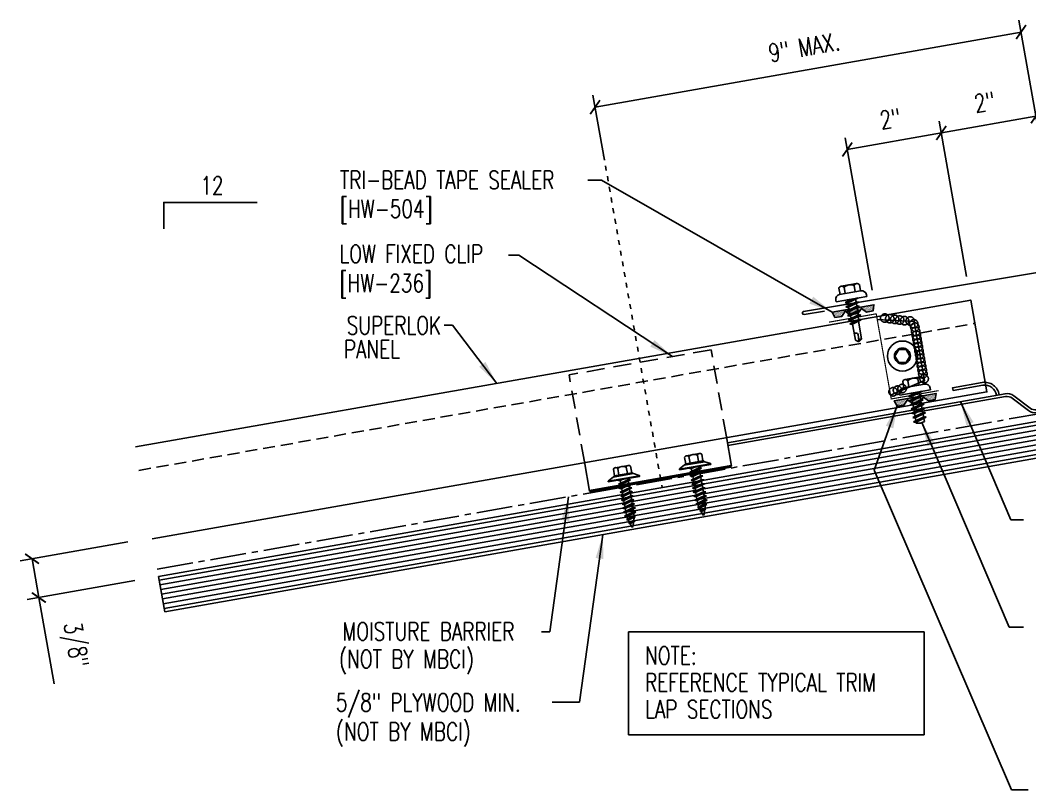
# Model space of a CAD drawing. Header units: inches. Extents: x -2 to 189, y 14 to 99.
# Drawn here: x -1.96 to 19.05, y 15.53 to 31.54 of the extents above; entities that cross this region are included whole.
import ezdxf
from ezdxf.enums import TextEntityAlignment as Align

# ---------------------------------------------------------------- set-up
doc = ezdxf.new("R2010")
doc.units = ezdxf.units.IN
doc.header["$MEASUREMENT"] = 0
for name, pattern in [('CENTER2', [1.125, 0.75, -0.125, 0.125, -0.125]), ('DASH2', [0.1875, 0.125, -0.0625]), ('DOT2', [0.125, 0, -0.125]), ('HIDDEN2', [0.1875, 0.125, -0.0625])]:
    doc.linetypes.add(name, pattern=pattern)
for name, color, linetype in [('BARRIER', 253, 'CENTER2'), ('clip', 5, 'Continuous'), ('CLO', 3, 'Continuous'), ('DIM', 2, 'Continuous'), ('FASTENER', 9, 'Continuous'), ('MARK', 1, 'Continuous'), ('PANEL', 11, 'Continuous'), ('SEALANT', 253, 'CENTER2'), ('STLA', 12, 'Continuous'), ('TAPE', 8, 'Continuous'), ('TEXT', 2, 'Continuous'), ('TRIM', 6, 'Continuous'), ('wood', 3, 'Continuous')]:
    doc.layers.add(name, color=color, linetype=linetype)
doc.styles.add('TEXT', font='SIMPLEX', dxfattribs={"width": 0.75, "height": 6})
doc.styles.add('TEXT1', font='ROMANS.shx', dxfattribs={"width": 0.75, "height": 0.375})
doc.dimstyles.new('DETAIL', dxfattribs={"dimscale": 4, "dimtxt": 0.375, "dimasz": 0.0625, "dimexe": 0.0625, "dimexo": 0.125, "dimgap": 0.0625, "dimtad": 1, "dimdec": 4, "dimzin": 3, "dimdsep": 46, "dimlunit": 4, "dimtxsty": 'TEXT1', "dimblk": 'ARCHTICK', "dimcen": 0.0625, "dimclrd": 7, "dimclre": 7, "dimclrt": 2, "dimadec": 0, "dimazin": 0, "dimtfac": 0.59375, "dimtdec": 4, "dimtmove": 0, "dimatfit": 3, "dimfxl": 0, "dimfrac": 2, "dimtolj": 1, "dimtzin": 3, "dimarcsym": 0})
doc.dimstyles.new('DETAIL$7', dxfattribs={"dimscale": 4, "dimtxt": 6, "dimasz": 0.125, "dimexe": 0.0625, "dimexo": 0.125, "dimgap": 0.0625, "dimtad": 1, "dimdec": 5, "dimzin": 3, "dimdsep": 46, "dimlunit": 4, "dimtxsty": 'TEXT', "dimblk": 'ARCHTICK', "dimcen": 0.0625, "dimclrd": 7, "dimclre": 7, "dimclrt": 2, "dimadec": 0, "dimazin": 0, "dimtfac": 0.666667, "dimtdec": 5, "dimtmove": 0, "dimatfit": 3, "dimfxl": 0, "dimfrac": 2, "dimtolj": 1, "dimtzin": 3, "dimarcsym": 0})

# ---------------------------------------------------------------- blocks, each defined once
blk = doc.blocks.new('_ArchTick')
at = {"color": 0, "linetype": 'ByBlock', "const_width": 0.15}
blk.add_lwpolyline([(-0.5, -0.5), (0.5, 0.5)], dxfattribs=at)
blk = doc.blocks.new('*D18')
at = {"layer": 'DEFPOINTS', "color": 0}
for p in [(0.776, 20.776), (0.919, 19.968), (-1.569, 19.53)]:
    blk.add_point(p, dxfattribs=at)
at = {"layer": 'DIM', "color": 7, "lineweight": -2}
for p, q in [((0.284, 20.689), (-1.957, 20.294)), ((-1.711, 20.337), (-1.569, 19.53)), ((0.426, 19.882), (-1.815, 19.486)), ((-1.569, 19.53), (-1.251, 17.732))]:
    blk.add_line(p, q, dxfattribs=at)
at = {"layer": 'DIM', "color": 7, "lineweight": -2, "xscale": 0.25, "yscale": 0.25, "zscale": 0.25}
for p, rotation in [((-1.711, 20.337), 99.99999999999906), ((-1.569, 19.53), 279.9999999999991)]:
    blk.add_blockref('_ArchTick', p, dxfattribs=dict(at, rotation=rotation))
at = {"layer": 'DIM', "color": 2, "insert": (-0.85, 18.539), "char_height": 0.375, "attachment_point": 5, "rotation": 280, "style": 'TEXT1'}
blk.add_mtext('\\A1;3/8"', dxfattribs=at)
blk = doc.blocks.new('*X9')
at = {"color": 0}
for p, q in [((-0.434, 0.135), (-0.434, 0.135)), ((-0.434, 0.123), (-0.434, 0.123)), ((-0.422, 0.141), (-0.422, 0.141)), ((-0.422, 0.129), (-0.422, 0.129)), ((-0.422, 0.117), (-0.422, 0.117)), ((-0.422, 0.105), (-0.422, 0.105)), ((-0.422, 0.094), (-0.422, 0.094)), ((-0.422, 0.082), (-0.422, 0.082)), ((-0.41, 0.135), (-0.41, 0.135)), ((-0.41, 0.123), (-0.41, 0.123)), ((-0.41, 0.111), (-0.41, 0.111)), ((-0.41, 0.1), (-0.41, 0.1)), ((-0.41, 0.088), (-0.41, 0.088)), ((-0.41, 0.076), (-0.41, 0.076)), ((-0.41, 0.064), (-0.41, 0.064)), ((-0.41, 0.053), (-0.41, 0.053)), ((-0.41, 0.041), (-0.41, 0.041)), ((-0.398, 0.141), (-0.398, 0.141)), ((-0.398, 0.129), (-0.398, 0.129)), ((-0.398, 0.117), (-0.398, 0.117)), ((-0.398, 0.105), (-0.398, 0.105)), ((-0.398, 0.094), (-0.398, 0.094)), ((-0.398, 0.082), (-0.398, 0.082)), ((-0.398, 0.07), (-0.398, 0.07)), ((-0.398, 0.059), (-0.398, 0.059)), ((-0.398, 0.047), (-0.398, 0.047)), ((-0.398, 0.035), (-0.398, 0.035)), ((-0.398, 0.023), (-0.398, 0.023)), ((-0.387, 0.135), (-0.387, 0.135)), ((-0.387, 0.123), (-0.387, 0.123)), ((-0.387, 0.111), (-0.387, 0.111)), ((-0.387, 0.1), (-0.387, 0.1)), ((-0.387, 0.088), (-0.387, 0.088)), ((-0.387, 0.076), (-0.387, 0.076)), ((-0.387, 0.064), (-0.387, 0.064)), ((-0.387, 0.053), (-0.387, 0.053)), ((-0.387, 0.041), (-0.387, 0.041)), ((-0.387, 0.029), (-0.387, 0.029)), ((-0.375, 0.141), (-0.375, 0.141)), ((-0.375, 0.129), (-0.375, 0.129)), ((-0.375, 0.117), (-0.375, 0.117)), ((-0.375, 0.105), (-0.375, 0.105)), ((-0.375, 0.094), (-0.375, 0.094)), ((-0.375, 0.082), (-0.375, 0.082)), ((-0.375, 0.07), (-0.375, 0.07)), ((-0.375, 0.059), (-0.375, 0.059)), ((-0.375, 0.047), (-0.375, 0.047)), ((-0.375, 0.035), (-0.375, 0.035)), ((-0.375, 0.023), (-0.375, 0.023)), ((-0.363, 0.135), (-0.363, 0.135)), ((-0.363, 0.123), (-0.363, 0.123)), ((-0.363, 0.111), (-0.363, 0.111)), ((-0.363, 0.1), (-0.363, 0.1)), ((-0.363, 0.088), (-0.363, 0.088)), ((-0.363, 0.076), (-0.363, 0.076)), ((-0.363, 0.064), (-0.363, 0.064)), ((-0.363, 0.053), (-0.363, 0.053)), ((-0.363, 0.041), (-0.363, 0.041)), ((-0.363, 0.029), (-0.363, 0.029)), ((-0.352, 0.141), (-0.352, 0.141)), ((-0.352, 0.129), (-0.352, 0.129)), ((-0.352, 0.117), (-0.352, 0.117)), ((-0.352, 0.105), (-0.352, 0.105)), ((-0.352, 0.094), (-0.352, 0.094)), ((-0.352, 0.082), (-0.352, 0.082)), ((-0.352, 0.07), (-0.352, 0.07)), ((-0.352, 0.059), (-0.352, 0.059)), ((-0.352, 0.047), (-0.352, 0.047)), ((-0.352, 0.035), (-0.352, 0.035)), ((-0.352, 0.023), (-0.352, 0.023)), ((-0.34, 0.135), (-0.34, 0.135)), ((-0.34, 0.123), (-0.34, 0.123)), ((-0.34, 0.111), (-0.34, 0.111)), ((-0.34, 0.1), (-0.34, 0.1)), ((-0.34, 0.088), (-0.34, 0.088)), ((-0.34, 0.076), (-0.34, 0.076)), ((-0.34, 0.064), (-0.34, 0.064)), ((-0.34, 0.053), (-0.34, 0.053)), ((-0.34, 0.041), (-0.34, 0.041)), ((-0.34, 0.029), (-0.34, 0.029)), ((-0.328, 0.141), (-0.328, 0.141)), ((-0.328, 0.129), (-0.328, 0.129)), ((-0.328, 0.117), (-0.328, 0.117)), ((-0.328, 0.105), (-0.328, 0.105)), ((-0.328, 0.094), (-0.328, 0.094)), ((-0.328, 0.082), (-0.328, 0.082)), ((-0.328, 0.07), (-0.328, 0.07)), ((-0.328, 0.059), (-0.328, 0.059)), ((-0.328, 0.047), (-0.328, 0.047)), ((-0.328, 0.035), (-0.328, 0.035)), ((-0.328, 0.023), (-0.328, 0.023)), ((-0.316, 0.135), (-0.316, 0.135)), ((-0.316, 0.123), (-0.316, 0.123)), ((-0.316, 0.111), (-0.316, 0.111)), ((-0.316, 0.1), (-0.316, 0.1)), ((-0.316, 0.088), (-0.316, 0.088)), ((-0.316, 0.076), (-0.316, 0.076)), ((-0.316, 0.064), (-0.316, 0.064)), ((-0.316, 0.053), (-0.316, 0.053)), ((-0.316, 0.041), (-0.316, 0.041)), ((-0.316, 0.029), (-0.316, 0.029)), ((-0.305, 0.141), (-0.305, 0.141)), ((-0.305, 0.129), (-0.305, 0.129)), ((-0.305, 0.117), (-0.305, 0.117)), ((-0.305, 0.105), (-0.305, 0.105)), ((-0.305, 0.094), (-0.305, 0.094)), ((-0.305, 0.082), (-0.305, 0.082)), ((-0.305, 0.07), (-0.305, 0.07)), ((-0.305, 0.059), (-0.305, 0.059)), ((-0.305, 0.047), (-0.305, 0.047)), ((-0.305, 0.035), (-0.305, 0.035)), ((-0.305, 0.023), (-0.305, 0.023)), ((-0.293, 0.135), (-0.293, 0.135)), ((-0.293, 0.123), (-0.293, 0.123)), ((-0.293, 0.111), (-0.293, 0.111)), ((-0.293, 0.1), (-0.293, 0.1)), ((-0.293, 0.088), (-0.293, 0.088)), ((-0.293, 0.076), (-0.293, 0.076)), ((-0.293, 0.064), (-0.293, 0.064)), ((-0.293, 0.053), (-0.293, 0.053)), ((-0.293, 0.041), (-0.293, 0.041)), ((-0.293, 0.029), (-0.293, 0.029)), ((-0.281, 0.141), (-0.281, 0.141)), ((-0.281, 0.129), (-0.281, 0.129)), ((-0.281, 0.117), (-0.281, 0.117)), ((-0.281, 0.105), (-0.281, 0.105)), ((-0.281, 0.094), (-0.281, 0.094)), ((-0.281, 0.082), (-0.281, 0.082)), ((-0.281, 0.07), (-0.281, 0.07)), ((-0.281, 0.059), (-0.281, 0.059)), ((-0.281, 0.047), (-0.281, 0.047)), ((-0.281, 0.035), (-0.281, 0.035)), ((-0.281, 0.023), (-0.281, 0.023)), ((-0.27, 0.135), (-0.27, 0.135)), ((-0.27, 0.123), (-0.27, 0.123)), ((-0.27, 0.111), (-0.27, 0.111)), ((-0.27, 0.1), (-0.27, 0.1)), ((-0.27, 0.088), (-0.27, 0.088)), ((-0.27, 0.076), (-0.27, 0.076)), ((-0.27, 0.064), (-0.27, 0.064)), ((-0.27, 0.053), (-0.27, 0.053)), ((-0.27, 0.041), (-0.27, 0.041)), ((-0.27, 0.029), (-0.27, 0.029)), ((-0.258, 0.141), (-0.258, 0.141)), ((-0.258, 0.129), (-0.258, 0.129)), ((-0.258, 0.117), (-0.258, 0.117)), ((-0.258, 0.105), (-0.258, 0.105)), ((-0.258, 0.094), (-0.258, 0.094)), ((-0.258, 0.082), (-0.258, 0.082)), ((-0.258, 0.07), (-0.258, 0.07)), ((-0.258, 0.059), (-0.258, 0.059)), ((-0.258, 0.047), (-0.258, 0.047)), ((-0.258, 0.035), (-0.258, 0.035)), ((-0.258, 0.023), (-0.258, 0.023)), ((-0.246, 0.135), (-0.246, 0.135)), ((-0.246, 0.123), (-0.246, 0.123)), ((-0.246, 0.111), (-0.246, 0.111)), ((-0.246, 0.1), (-0.246, 0.1)), ((-0.246, 0.088), (-0.246, 0.088)), ((-0.246, 0.076), (-0.246, 0.076)), ((-0.246, 0.064), (-0.246, 0.064)), ((-0.246, 0.053), (-0.246, 0.053)), ((-0.246, 0.041), (-0.246, 0.041)), ((-0.234, 0.141), (-0.234, 0.141)), ((-0.234, 0.129), (-0.234, 0.129)), ((-0.234, 0.117), (-0.234, 0.117)), ((-0.234, 0.105), (-0.234, 0.105)), ((-0.234, 0.094), (-0.234, 0.094)), ((-0.234, 0.082), (-0.234, 0.082)), ((-0.234, 0.07), (-0.234, 0.07)), ((-0.234, 0.059), (-0.234, 0.059)), ((-0.234, 0.047), (-0.234, 0.047)), ((-0.223, 0.135), (-0.223, 0.135)), ((-0.223, 0.123), (-0.223, 0.123)), ((-0.223, 0.111), (-0.223, 0.111)), ((-0.223, 0.1), (-0.223, 0.1)), ((-0.223, 0.088), (-0.223, 0.088)), ((-0.223, 0.076), (-0.223, 0.076)), ((-0.223, 0.064), (-0.223, 0.064)), ((-0.211, 0.141), (-0.211, 0.141)), ((-0.211, 0.129), (-0.211, 0.129)), ((-0.211, 0.117), (-0.211, 0.117)), ((-0.211, 0.105), (-0.211, 0.105)), ((-0.211, 0.094), (-0.211, 0.094)), ((-0.211, 0.082), (-0.211, 0.082)), ((-0.211, 0.07), (-0.211, 0.07)), ((-0.199, 0.135), (-0.199, 0.135)), ((-0.199, 0.123), (-0.199, 0.123)), ((-0.199, 0.111), (-0.199, 0.111)), ((-0.199, 0.1), (-0.199, 0.1)), ((-0.199, 0.088), (-0.199, 0.088)), ((-0.188, 0.141), (-0.188, 0.141)), ((-0.188, 0.129), (-0.188, 0.129)), ((-0.188, 0.117), (-0.188, 0.117)), ((-0.188, 0.105), (-0.188, 0.105)), ((-0.188, 0.094), (-0.188, 0.094)), ((-0.176, 0.135), (-0.176, 0.135)), ((-0.176, 0.123), (-0.176, 0.123)), ((-0.176, 0.111), (-0.176, 0.111)), ((-0.164, 0.141), (-0.164, 0.141)), ((-0.164, 0.129), (-0.164, 0.129)), ((-0.164, 0.117), (-0.164, 0.117)), ((-0.164, 0.105), (-0.164, 0.105)), ((-0.152, 0.135), (-0.152, 0.135)), ((-0.152, 0.123), (-0.152, 0.123)), ((-0.152, 0.111), (-0.152, 0.111)), ((-0.152, 0.1), (-0.152, 0.1)), ((-0.141, 0.141), (-0.141, 0.141)), ((-0.141, 0.129), (-0.141, 0.129)), ((-0.141, 0.117), (-0.141, 0.117)), ((-0.141, 0.105), (-0.141, 0.105)), ((-0.141, 0.094), (-0.141, 0.094)), ((-0.141, 0.082), (-0.141, 0.082)), ((-0.129, 0.135), (-0.129, 0.135)), ((-0.129, 0.123), (-0.129, 0.123)), ((-0.129, 0.111), (-0.129, 0.111)), ((-0.129, 0.1), (-0.129, 0.1)), ((-0.129, 0.088), (-0.129, 0.088)), ((-0.129, 0.076), (-0.129, 0.076)), ((-0.117, 0.141), (-0.117, 0.141)), ((-0.117, 0.129), (-0.117, 0.129)), ((-0.117, 0.117), (-0.117, 0.117)), ((-0.117, 0.105), (-0.117, 0.105)), ((-0.117, 0.094), (-0.117, 0.094)), ((-0.117, 0.082), (-0.117, 0.082)), ((-0.117, 0.07), (-0.117, 0.07)), ((-0.117, 0.059), (-0.117, 0.059)), ((-0.105, 0.135), (-0.105, 0.135)), ((-0.105, 0.123), (-0.105, 0.123)), ((-0.105, 0.111), (-0.105, 0.111)), ((-0.105, 0.1), (-0.105, 0.1)), ((-0.105, 0.088), (-0.105, 0.088)), ((-0.105, 0.076), (-0.105, 0.076)), ((-0.105, 0.064), (-0.105, 0.064)), ((-0.105, 0.053), (-0.105, 0.053)), ((-0.094, 0.141), (-0.094, 0.141)), ((-0.094, 0.129), (-0.094, 0.129)), ((-0.094, 0.117), (-0.094, 0.117)), ((-0.094, 0.105), (-0.094, 0.105)), ((-0.094, 0.094), (-0.094, 0.094)), ((-0.094, 0.082), (-0.094, 0.082)), ((-0.094, 0.07), (-0.094, 0.07)), ((-0.094, 0.059), (-0.094, 0.059)), ((-0.094, 0.047), (-0.094, 0.047)), ((-0.094, 0.035), (-0.094, 0.035)), ((-0.082, 0.135), (-0.082, 0.135)), ((-0.082, 0.123), (-0.082, 0.123)), ((-0.082, 0.111), (-0.082, 0.111)), ((-0.082, 0.1), (-0.082, 0.1)), ((-0.082, 0.088), (-0.082, 0.088)), ((-0.082, 0.076), (-0.082, 0.076)), ((-0.082, 0.064), (-0.082, 0.064)), ((-0.082, 0.053), (-0.082, 0.053)), ((-0.082, 0.041), (-0.082, 0.041)), ((-0.082, 0.029), (-0.082, 0.029)), ((-0.07, 0.141), (-0.07, 0.141)), ((-0.07, 0.129), (-0.07, 0.129)), ((-0.07, 0.117), (-0.07, 0.117)), ((-0.07, 0.105), (-0.07, 0.105)), ((-0.07, 0.094), (-0.07, 0.094)), ((-0.07, 0.082), (-0.07, 0.082)), ((-0.07, 0.07), (-0.07, 0.07)), ((-0.07, 0.059), (-0.07, 0.059)), ((-0.07, 0.047), (-0.07, 0.047)), ((-0.07, 0.035), (-0.07, 0.035)), ((-0.07, 0.023), (-0.07, 0.023)), ((-0.059, 0.135), (-0.059, 0.135)), ((-0.059, 0.123), (-0.059, 0.123)), ((-0.059, 0.111), (-0.059, 0.111)), ((-0.059, 0.1), (-0.059, 0.1)), ((-0.059, 0.088), (-0.059, 0.088)), ((-0.059, 0.076), (-0.059, 0.076)), ((-0.059, 0.064), (-0.059, 0.064)), ((-0.059, 0.053), (-0.059, 0.053)), ((-0.059, 0.041), (-0.059, 0.041)), ((-0.059, 0.029), (-0.059, 0.029)), ((-0.047, 0.141), (-0.047, 0.141)), ((-0.047, 0.129), (-0.047, 0.129)), ((-0.047, 0.117), (-0.047, 0.117)), ((-0.047, 0.105), (-0.047, 0.105)), ((-0.047, 0.094), (-0.047, 0.094)), ((-0.047, 0.082), (-0.047, 0.082)), ((-0.047, 0.07), (-0.047, 0.07)), ((-0.047, 0.059), (-0.047, 0.059)), ((-0.047, 0.047), (-0.047, 0.047)), ((-0.047, 0.035), (-0.047, 0.035)), ((-0.047, 0.023), (-0.047, 0.023)), ((-0.035, 0.135), (-0.035, 0.135)), ((-0.035, 0.123), (-0.035, 0.123)), ((-0.035, 0.111), (-0.035, 0.111)), ((-0.035, 0.1), (-0.035, 0.1)), ((-0.035, 0.088), (-0.035, 0.088)), ((-0.035, 0.076), (-0.035, 0.076)), ((-0.035, 0.064), (-0.035, 0.064)), ((-0.035, 0.053), (-0.035, 0.053)), ((-0.035, 0.041), (-0.035, 0.041)), ((-0.035, 0.029), (-0.035, 0.029)), ((-0.023, 0.141), (-0.023, 0.141)), ((-0.023, 0.129), (-0.023, 0.129)), ((-0.023, 0.117), (-0.023, 0.117)), ((-0.023, 0.105), (-0.023, 0.105)), ((-0.023, 0.094), (-0.023, 0.094)), ((-0.023, 0.082), (-0.023, 0.082)), ((-0.023, 0.07), (-0.023, 0.07)), ((-0.023, 0.059), (-0.023, 0.059)), ((-0.023, 0.047), (-0.023, 0.047)), ((-0.023, 0.035), (-0.023, 0.035)), ((-0.023, 0.023), (-0.023, 0.023)), ((-0.012, 0.135), (-0.012, 0.135)), ((-0.012, 0.123), (-0.012, 0.123)), ((-0.012, 0.111), (-0.012, 0.111)), ((-0.012, 0.1), (-0.012, 0.1)), ((-0.012, 0.088), (-0.012, 0.088)), ((-0.012, 0.076), (-0.012, 0.076)), ((-0.012, 0.064), (-0.012, 0.064)), ((-0.012, 0.053), (-0.012, 0.053)), ((-0.012, 0.041), (-0.012, 0.041)), ((-0.012, 0.029), (-0.012, 0.029)), ((0, 0.141), (0, 0.141)), ((0, 0.129), (0, 0.129)), ((0, 0.117), (0, 0.117)), ((0, 0.105), (0, 0.105)), ((0, 0.094), (0, 0.094)), ((0, 0.082), (0, 0.082)), ((0, 0.07), (0, 0.07)), ((0, 0.059), (0, 0.059)), ((0, 0.047), (0, 0.047)), ((0, 0.035), (0, 0.035)), ((0, 0.023), (0, 0.023)), ((0.012, 0.135), (0.012, 0.135)), ((0.012, 0.123), (0.012, 0.123)), ((0.012, 0.111), (0.012, 0.111)), ((0.012, 0.1), (0.012, 0.1)), ((0.012, 0.088), (0.012, 0.088)), ((0.012, 0.076), (0.012, 0.076)), ((0.012, 0.064), (0.012, 0.064)), ((0.012, 0.053), (0.012, 0.053)), ((0.012, 0.041), (0.012, 0.041)), ((0.012, 0.029), (0.012, 0.029)), ((0.023, 0.141), (0.023, 0.141)), ((0.023, 0.129), (0.023, 0.129)), ((0.023, 0.117), (0.023, 0.117)), ((0.023, 0.105), (0.023, 0.105)), ((0.023, 0.094), (0.023, 0.094)), ((0.023, 0.082), (0.023, 0.082)), ((0.023, 0.07), (0.023, 0.07)), ((0.023, 0.059), (0.023, 0.059)), ((0.023, 0.047), (0.023, 0.047)), ((0.023, 0.035), (0.023, 0.035)), ((0.023, 0.023), (0.023, 0.023)), ((0.035, 0.135), (0.035, 0.135)), ((0.035, 0.123), (0.035, 0.123)), ((0.035, 0.111), (0.035, 0.111)), ((0.035, 0.1), (0.035, 0.1)), ((0.035, 0.088), (0.035, 0.088)), ((0.035, 0.076), (0.035, 0.076)), ((0.035, 0.064), (0.035, 0.064)), ((0.035, 0.053), (0.035, 0.053)), ((0.035, 0.041), (0.035, 0.041)), ((0.035, 0.029), (0.035, 0.029)), ((0.047, 0.141), (0.047, 0.141)), ((0.047, 0.129), (0.047, 0.129)), ((0.047, 0.117), (0.047, 0.117)), ((0.047, 0.105), (0.047, 0.105)), ((0.047, 0.094), (0.047, 0.094)), ((0.047, 0.082), (0.047, 0.082)), ((0.047, 0.07), (0.047, 0.07)), ((0.047, 0.059), (0.047, 0.059)), ((0.047, 0.047), (0.047, 0.047)), ((0.047, 0.035), (0.047, 0.035)), ((0.047, 0.023), (0.047, 0.023)), ((0.059, 0.135), (0.059, 0.135)), ((0.059, 0.123), (0.059, 0.123)), ((0.059, 0.111), (0.059, 0.111)), ((0.059, 0.1), (0.059, 0.1)), ((0.059, 0.088), (0.059, 0.088)), ((0.059, 0.076), (0.059, 0.076)), ((0.059, 0.064), (0.059, 0.064)), ((0.059, 0.053), (0.059, 0.053)), ((0.059, 0.041), (0.059, 0.041)), ((0.059, 0.029), (0.059, 0.029)), ((0.07, 0.141), (0.07, 0.141)), ((0.07, 0.129), (0.07, 0.129)), ((0.07, 0.117), (0.07, 0.117)), ((0.07, 0.105), (0.07, 0.105)), ((0.07, 0.094), (0.07, 0.094)), ((0.07, 0.082), (0.07, 0.082)), ((0.07, 0.07), (0.07, 0.07)), ((0.07, 0.059), (0.07, 0.059)), ((0.07, 0.047), (0.07, 0.047)), ((0.07, 0.035), (0.07, 0.035)), ((0.07, 0.023), (0.07, 0.023)), ((0.082, 0.135), (0.082, 0.135)), ((0.082, 0.123), (0.082, 0.123)), ((0.082, 0.111), (0.082, 0.111)), ((0.082, 0.1), (0.082, 0.1)), ((0.082, 0.088), (0.082, 0.088)), ((0.082, 0.076), (0.082, 0.076)), ((0.082, 0.064), (0.082, 0.064)), ((0.082, 0.053), (0.082, 0.053)), ((0.082, 0.041), (0.082, 0.041)), ((0.082, 0.029), (0.082, 0.029)), ((0.094, 0.141), (0.094, 0.141)), ((0.094, 0.129), (0.094, 0.129)), ((0.094, 0.117), (0.094, 0.117)), ((0.094, 0.105), (0.094, 0.105)), ((0.094, 0.094), (0.094, 0.094)), ((0.094, 0.082), (0.094, 0.082)), ((0.094, 0.07), (0.094, 0.07)), ((0.094, 0.059), (0.094, 0.059)), ((0.094, 0.047), (0.094, 0.047)), ((0.094, 0.035), (0.094, 0.035)), ((0.105, 0.135), (0.105, 0.135)), ((0.105, 0.123), (0.105, 0.123)), ((0.105, 0.111), (0.105, 0.111)), ((0.105, 0.1), (0.105, 0.1)), ((0.105, 0.088), (0.105, 0.088)), ((0.105, 0.076), (0.105, 0.076)), ((0.105, 0.064), (0.105, 0.064)), ((0.105, 0.053), (0.105, 0.053)), ((0.117, 0.141), (0.117, 0.141)), ((0.117, 0.129), (0.117, 0.129)), ((0.117, 0.117), (0.117, 0.117)), ((0.117, 0.105), (0.117, 0.105)), ((0.117, 0.094), (0.117, 0.094)), ((0.117, 0.082), (0.117, 0.082)), ((0.117, 0.07), (0.117, 0.07)), ((0.117, 0.059), (0.117, 0.059)), ((0.129, 0.135), (0.129, 0.135)), ((0.129, 0.123), (0.129, 0.123)), ((0.129, 0.111), (0.129, 0.111)), ((0.129, 0.1), (0.129, 0.1)), ((0.129, 0.088), (0.129, 0.088)), ((0.129, 0.076), (0.129, 0.076)), ((0.141, 0.141), (0.141, 0.141)), ((0.141, 0.129), (0.141, 0.129)), ((0.141, 0.117), (0.141, 0.117)), ((0.141, 0.105), (0.141, 0.105)), ((0.141, 0.094), (0.141, 0.094)), ((0.141, 0.082), (0.141, 0.082)), ((0.152, 0.135), (0.152, 0.135)), ((0.152, 0.123), (0.152, 0.123)), ((0.152, 0.111), (0.152, 0.111)), ((0.152, 0.1), (0.152, 0.1)), ((0.164, 0.141), (0.164, 0.141)), ((0.164, 0.129), (0.164, 0.129)), ((0.164, 0.117), (0.164, 0.117)), ((0.164, 0.105), (0.164, 0.105)), ((0.176, 0.135), (0.176, 0.135)), ((0.176, 0.123), (0.176, 0.123)), ((0.176, 0.111), (0.176, 0.111)), ((0.188, 0.141), (0.188, 0.141)), ((0.188, 0.129), (0.188, 0.129)), ((0.188, 0.117), (0.188, 0.117)), ((0.188, 0.105), (0.188, 0.105)), ((0.188, 0.094), (0.188, 0.094)), ((0.199, 0.135), (0.199, 0.135)), ((0.199, 0.123), (0.199, 0.123)), ((0.199, 0.111), (0.199, 0.111)), ((0.199, 0.1), (0.199, 0.1)), ((0.199, 0.088), (0.199, 0.088)), ((0.211, 0.141), (0.211, 0.141)), ((0.211, 0.129), (0.211, 0.129)), ((0.211, 0.117), (0.211, 0.117)), ((0.211, 0.105), (0.211, 0.105)), ((0.211, 0.094), (0.211, 0.094)), ((0.211, 0.082), (0.211, 0.082)), ((0.211, 0.07), (0.211, 0.07)), ((0.223, 0.135), (0.223, 0.135)), ((0.223, 0.123), (0.223, 0.123)), ((0.223, 0.111), (0.223, 0.111)), ((0.223, 0.1), (0.223, 0.1)), ((0.223, 0.088), (0.223, 0.088)), ((0.223, 0.076), (0.223, 0.076)), ((0.223, 0.064), (0.223, 0.064)), ((0.234, 0.141), (0.234, 0.141)), ((0.234, 0.129), (0.234, 0.129)), ((0.234, 0.117), (0.234, 0.117)), ((0.234, 0.105), (0.234, 0.105)), ((0.234, 0.094), (0.234, 0.094)), ((0.234, 0.082), (0.234, 0.082)), ((0.234, 0.07), (0.234, 0.07)), ((0.234, 0.059), (0.234, 0.059)), ((0.234, 0.047), (0.234, 0.047)), ((0.246, 0.135), (0.246, 0.135)), ((0.246, 0.123), (0.246, 0.123)), ((0.246, 0.111), (0.246, 0.111)), ((0.246, 0.1), (0.246, 0.1)), ((0.246, 0.088), (0.246, 0.088)), ((0.246, 0.076), (0.246, 0.076)), ((0.246, 0.064), (0.246, 0.064)), ((0.246, 0.053), (0.246, 0.053)), ((0.246, 0.041), (0.246, 0.041)), ((0.258, 0.141), (0.258, 0.141)), ((0.258, 0.129), (0.258, 0.129)), ((0.258, 0.117), (0.258, 0.117)), ((0.258, 0.105), (0.258, 0.105)), ((0.258, 0.094), (0.258, 0.094)), ((0.258, 0.082), (0.258, 0.082)), ((0.258, 0.07), (0.258, 0.07)), ((0.258, 0.059), (0.258, 0.059)), ((0.258, 0.047), (0.258, 0.047)), ((0.258, 0.035), (0.258, 0.035)), ((0.258, 0.023), (0.258, 0.023)), ((0.27, 0.135), (0.27, 0.135)), ((0.27, 0.123), (0.27, 0.123)), ((0.27, 0.111), (0.27, 0.111)), ((0.27, 0.1), (0.27, 0.1)), ((0.27, 0.088), (0.27, 0.088)), ((0.27, 0.076), (0.27, 0.076)), ((0.27, 0.064), (0.27, 0.064)), ((0.27, 0.053), (0.27, 0.053)), ((0.27, 0.041), (0.27, 0.041)), ((0.27, 0.029), (0.27, 0.029)), ((0.281, 0.141), (0.281, 0.141)), ((0.281, 0.129), (0.281, 0.129)), ((0.281, 0.117), (0.281, 0.117)), ((0.281, 0.105), (0.281, 0.105)), ((0.281, 0.094), (0.281, 0.094)), ((0.281, 0.082), (0.281, 0.082)), ((0.281, 0.07), (0.281, 0.07)), ((0.281, 0.059), (0.281, 0.059)), ((0.281, 0.047), (0.281, 0.047)), ((0.281, 0.035), (0.281, 0.035)), ((0.281, 0.023), (0.281, 0.023)), ((0.293, 0.135), (0.293, 0.135)), ((0.293, 0.123), (0.293, 0.123)), ((0.293, 0.111), (0.293, 0.111)), ((0.293, 0.1), (0.293, 0.1)), ((0.293, 0.088), (0.293, 0.088)), ((0.293, 0.076), (0.293, 0.076)), ((0.293, 0.064), (0.293, 0.064)), ((0.293, 0.053), (0.293, 0.053)), ((0.293, 0.041), (0.293, 0.041)), ((0.293, 0.029), (0.293, 0.029)), ((0.305, 0.141), (0.305, 0.141)), ((0.305, 0.129), (0.305, 0.129)), ((0.305, 0.117), (0.305, 0.117)), ((0.305, 0.105), (0.305, 0.105)), ((0.305, 0.094), (0.305, 0.094)), ((0.305, 0.082), (0.305, 0.082)), ((0.305, 0.07), (0.305, 0.07)), ((0.305, 0.059), (0.305, 0.059)), ((0.305, 0.047), (0.305, 0.047)), ((0.305, 0.035), (0.305, 0.035)), ((0.305, 0.023), (0.305, 0.023)), ((0.316, 0.135), (0.316, 0.135)), ((0.316, 0.123), (0.316, 0.123)), ((0.316, 0.111), (0.316, 0.111)), ((0.316, 0.1), (0.316, 0.1)), ((0.316, 0.088), (0.316, 0.088)), ((0.316, 0.076), (0.316, 0.076)), ((0.316, 0.064), (0.316, 0.064)), ((0.316, 0.053), (0.316, 0.053)), ((0.316, 0.041), (0.316, 0.041)), ((0.316, 0.029), (0.316, 0.029)), ((0.328, 0.141), (0.328, 0.141)), ((0.328, 0.129), (0.328, 0.129)), ((0.328, 0.117), (0.328, 0.117)), ((0.328, 0.105), (0.328, 0.105)), ((0.328, 0.094), (0.328, 0.094)), ((0.328, 0.082), (0.328, 0.082)), ((0.328, 0.07), (0.328, 0.07)), ((0.328, 0.059), (0.328, 0.059)), ((0.328, 0.047), (0.328, 0.047)), ((0.328, 0.035), (0.328, 0.035)), ((0.328, 0.023), (0.328, 0.023)), ((0.34, 0.135), (0.34, 0.135)), ((0.34, 0.123), (0.34, 0.123)), ((0.34, 0.111), (0.34, 0.111)), ((0.34, 0.1), (0.34, 0.1)), ((0.34, 0.088), (0.34, 0.088)), ((0.34, 0.076), (0.34, 0.076)), ((0.34, 0.064), (0.34, 0.064)), ((0.34, 0.053), (0.34, 0.053)), ((0.34, 0.041), (0.34, 0.041)), ((0.34, 0.029), (0.34, 0.029)), ((0.352, 0.141), (0.352, 0.141)), ((0.352, 0.129), (0.352, 0.129)), ((0.352, 0.117), (0.352, 0.117)), ((0.352, 0.105), (0.352, 0.105)), ((0.352, 0.094), (0.352, 0.094)), ((0.352, 0.082), (0.352, 0.082)), ((0.352, 0.07), (0.352, 0.07)), ((0.352, 0.059), (0.352, 0.059)), ((0.352, 0.047), (0.352, 0.047)), ((0.352, 0.035), (0.352, 0.035)), ((0.352, 0.023), (0.352, 0.023)), ((0.363, 0.135), (0.363, 0.135)), ((0.363, 0.123), (0.363, 0.123)), ((0.363, 0.111), (0.363, 0.111)), ((0.363, 0.1), (0.363, 0.1)), ((0.363, 0.088), (0.363, 0.088)), ((0.363, 0.076), (0.363, 0.076)), ((0.363, 0.064), (0.363, 0.064)), ((0.363, 0.053), (0.363, 0.053)), ((0.363, 0.041), (0.363, 0.041)), ((0.363, 0.029), (0.363, 0.029)), ((0.375, 0.141), (0.375, 0.141)), ((0.375, 0.129), (0.375, 0.129)), ((0.375, 0.117), (0.375, 0.117)), ((0.375, 0.105), (0.375, 0.105)), ((0.375, 0.094), (0.375, 0.094)), ((0.375, 0.082), (0.375, 0.082)), ((0.375, 0.07), (0.375, 0.07)), ((0.375, 0.059), (0.375, 0.059)), ((0.375, 0.047), (0.375, 0.047)), ((0.375, 0.035), (0.375, 0.035)), ((0.375, 0.023), (0.375, 0.023)), ((0.387, 0.135), (0.387, 0.135)), ((0.387, 0.123), (0.387, 0.123)), ((0.387, 0.111), (0.387, 0.111)), ((0.387, 0.1), (0.387, 0.1)), ((0.387, 0.088), (0.387, 0.088)), ((0.387, 0.076), (0.387, 0.076)), ((0.387, 0.064), (0.387, 0.064)), ((0.387, 0.053), (0.387, 0.053)), ((0.387, 0.041), (0.387, 0.041)), ((0.387, 0.029), (0.387, 0.029)), ((0.398, 0.141), (0.398, 0.141)), ((0.398, 0.129), (0.398, 0.129)), ((0.398, 0.117), (0.398, 0.117)), ((0.398, 0.105), (0.398, 0.105)), ((0.398, 0.094), (0.398, 0.094)), ((0.398, 0.082), (0.398, 0.082)), ((0.398, 0.07), (0.398, 0.07)), ((0.398, 0.059), (0.398, 0.059)), ((0.398, 0.047), (0.398, 0.047)), ((0.398, 0.035), (0.398, 0.035)), ((0.398, 0.023), (0.398, 0.023)), ((0.41, 0.135), (0.41, 0.135)), ((0.41, 0.123), (0.41, 0.123)), ((0.41, 0.111), (0.41, 0.111)), ((0.41, 0.1), (0.41, 0.1)), ((0.41, 0.088), (0.41, 0.088)), ((0.41, 0.076), (0.41, 0.076)), ((0.41, 0.064), (0.41, 0.064)), ((0.41, 0.053), (0.41, 0.053)), ((0.41, 0.041), (0.41, 0.041)), ((0.422, 0.141), (0.422, 0.141)), ((0.422, 0.129), (0.422, 0.129)), ((0.422, 0.117), (0.422, 0.117)), ((0.422, 0.105), (0.422, 0.105)), ((0.422, 0.094), (0.422, 0.094)), ((0.422, 0.082), (0.422, 0.082)), ((0.434, 0.135), (0.434, 0.135)), ((0.434, 0.123), (0.434, 0.123))]:
    blk.add_line(p, q, dxfattribs=at)
blk = doc.blocks.new('MB_DBTAP')
at = {"layer": 'TAPE', "color": 9}
blk.add_lwpolyline([(-0.403, 0.018), (-0.442, 0.141), (0.442, 0.141), (0.403, 0.018), (0.26, 0.018), (0.17, 0.109), (0.079, 0.018), (0, 0.018), (-0.079, 0.018), (-0.17, 0.109), (-0.26, 0.018)], close=True, dxfattribs=at)
at = {"layer": 'TAPE', "color": 251}
blk.add_blockref('*X9', (0, 0), dxfattribs=at)
blk = doc.blocks.new('MB_DW4')
at = {"layer": 'FASTENER'}
for p, q in [((-0.217, 0.305), (-0.217, 0.171)), ((-0.163, 0.337), (0.159, 0.337)), ((-0.108, 0.305), (-0.108, 0.171)), ((0.105, 0.305), (0.105, 0.171)), ((0.214, 0.305), (0.214, 0.171)), ((-0.326, 0.071), (-0.326, 0.037)), ((-0.326, 0.037), (0.322, 0.037)), ((-0.226, 0.171), (0.214, 0.171)), ((-0.141, -0.014), (0.037, 0.037)), ((-0.105, -0.034), (0.137, 0.035)), ((-0.088, 0.037), (-0.088, 0.001)), ((-0.088, 0.037), (0.085, 0.037)), ((0.085, 0.037), (0.134, 0.037)), ((0.085, 0.02), (0.085, -0.041)), ((0.137, 0.035), (0.134, 0.037)), ((0.322, 0.071), (0.322, 0.037)), ((-0.105, -0.034), (-0.141, -0.014)), ((-0.141, -0.105), (0.102, -0.036)), ((-0.105, -0.125), (-0.141, -0.105)), ((-0.141, -0.196), (0.102, -0.127)), ((-0.105, -0.216), (-0.141, -0.196)), ((-0.105, -0.125), (0.137, -0.056)), ((-0.105, -0.216), (0.137, -0.147)), ((-0.088, -0.029), (-0.088, -0.09)), ((-0.088, -0.12), (-0.088, -0.181)), ((0.085, -0.071), (0.085, -0.131)), ((0.085, -0.162), (0.085, -0.211)), ((0.137, -0.056), (0.102, -0.036)), ((0.137, -0.147), (0.102, -0.127)), ((-0.141, -0.287), (0.102, -0.217)), ((-0.105, -0.307), (-0.141, -0.287)), ((-0.141, -0.378), (0.102, -0.308)), ((-0.105, -0.398), (-0.141, -0.378)), ((-0.122, -0.463), (0.089, -0.403)), ((-0.105, -0.307), (0.137, -0.238)), ((-0.105, -0.398), (0.137, -0.328)), ((-0.084, -0.27), (-0.088, -0.211)), ((-0.078, -0.36), (-0.082, -0.3)), ((-0.071, -0.449), (-0.075, -0.389)), ((0.071, -0.408), (0.075, -0.346)), ((0.077, -0.315), (0.082, -0.253)), ((0.084, -0.223), (0.085, -0.211)), ((0.124, -0.423), (0.089, -0.403)), ((0.137, -0.238), (0.102, -0.217)), ((0.137, -0.328), (0.102, -0.308)), ((-0.086, -0.483), (-0.122, -0.463)), ((-0.086, -0.483), (0.124, -0.423)), ((-0.066, -0.516), (-0.069, -0.478)), ((-0.066, -0.516), (-0.066, -0.82)), ((0.063, -0.515), (0.068, -0.439)), ((0.063, -0.516), (0.063, -0.82)), ((-0.002, -0.866), (-0.066, -0.82)), ((-0.003, -0.854), (0.009, -0.714)), ((-0.002, -0.866), (0.063, -0.82))]:
    blk.add_line(p, q, dxfattribs=at)
for centre, radius, start, end in [((-0.163, 0.274), 0.0628, 29.8754, 150.1246), ((-0.002, 0.141), 0.196, 56.9974, 123.0026), ((0.159, 0.274), 0.0628, 29.8754, 150.1246), ((-0.226, 0.071), 0.1, 90, 180), ((0.222, 0.071), 0.1, 0, 90), ((0.073, -0.516), 0.01, 175.9484, 180), ((-0.036, -0.723), 0.0461, 11.1445, 130.906), ((0.039, -0.855), 0.0422, 55.4585, 194.8454)]:
    blk.add_arc(centre, radius, start, end, dxfattribs=at)
blk = doc.blocks.new('MB_516W')
blk.add_lwpolyline([(-0.078, 0.135), (-0.156, 0), (-0.078, -0.135), (0.078, -0.135), (0.156, 0), (0.078, 0.135)], close=True)
for radius in [0.312, 0.166]:
    blk.add_circle((0, 0), radius)
blk = doc.blocks.new('A$C23AA14D5')
at = {"layer": 'CLO', "const_width": 0.0239}
blk.add_lwpolyline([(2.284, 0.187), (1.299, 0.014), (0.987, 1.785), (0.002, 1.611)], dxfattribs=at)
at = {"layer": 'CLO'}
blk.add_lwpolyline([(1.285, 0.094), (1.993, 0.397), (1.776, 1.628), (1.007, 1.67)], dxfattribs=at)
blk = doc.blocks.new('dsc-HW-504')
at = {"layer": 'TEXT', "style": 'TEXT1', "width": 0.75}
for s, p in [('TRI-BEAD TAPE SEALER', (0, 0)), ('[HW-504]', (0, -0.6))]:
    blk.add_text(s, height=0.375, dxfattribs=at).set_placement(p)
at = {"layer": 'TEXT', "style": 'TEXT1', "flags": 1}
for tag, p in [('COLOR', (0, -1.2)), ('CALC', (0, -1.2)), ('OPT1', (0, -1.2)), ('OPT2', (0, -1.2)), ('OPT3', (0, -1.2)), ('GAGE', (0, -1.2)), ('SHPLN', (0, -1.2)), ('PART', (0, -1.2)), ('DESCRIPTION', (0, -1.2)), ('MULTIPLE', (0, -1.2)), ('SPARE1', (0, -1.8)), ('SPARE2', (0, -1.8)), ('SPARE3', (0, -1.8)), ('SPARE4', (0, -1.8)), ('SPARE5', (0, -1.8)), ('SPARE6', (0, -1.8)), ('SPARE7', (0, -1.8)), ('SPARE8', (0, -1.8)), ('SPARE9', (0, -1.8)), ('SPARE10', (0, -1.8))]:
    blk.add_attdef(tag, p, '', height=0.375, dxfattribs=at)
blk = doc.blocks.new('slopl1')
at = {"layer": 'MARK', "color": 6}
blk.add_lwpolyline([(0, 0), (0, 0.1368), (0.4871, 0.1368)], dxfattribs=at)
at = {"layer": 'MARK', "color": 2, "style": 'TEXT1', "width": 0.75}
blk.add_text('12', height=0.09375, dxfattribs=at).set_placement((0.1909, 0.1779))
blk.add_attdef('SLOPL1', text='', height=0.0938, dxfattribs=at).set_placement((-0.0549, 0.0243), align=Align.RIGHT)
blk = doc.blocks.new('fz46')
at = {"layer": 'FASTENER'}
for p, q in [((-0.223, 0.285), (-0.223, 0.151)), ((-0.168, 0.317), (0.154, 0.317)), ((-0.114, 0.285), (-0.114, 0.151)), ((0.099, 0.285), (0.099, 0.151)), ((0.208, 0.285), (0.208, 0.151)), ((-0.331, 0.051), (-0.331, 0.017)), ((-0.331, 0.017), (0.317, 0.017)), ((-0.231, 0.151), (0.217, 0.151)), ((-0.147, -0.036), (0.039, 0.017)), ((-0.111, -0.056), (0.132, 0.014)), ((-0.094, 0.017), (-0.094, -0.021)), ((-0.094, 0.017), (0.079, 0.017)), ((0.079, 0.017), (0.125, 0.017)), ((0.132, 0.014), (0.125, 0.017)), ((0.317, 0.051), (0.317, 0.017)), ((-0.111, -0.056), (-0.147, -0.036)), ((-0.147, -0.127), (0.096, -0.057)), ((-0.111, -0.147), (-0.147, -0.127)), ((-0.147, -0.218), (0.096, -0.148)), ((-0.111, -0.147), (0.132, -0.077)), ((-0.111, -0.238), (0.132, -0.168)), ((-0.094, -0.051), (-0.094, -0.111)), ((-0.094, -0.142), (-0.094, -0.202)), ((0.079, -0.002), (0.079, -0.062)), ((0.079, -0.093), (0.079, -0.153)), ((0.079, -0.183), (0.079, -0.244)), ((0.132, -0.077), (0.096, -0.057)), ((0.132, -0.168), (0.096, -0.148)), ((-0.111, -0.238), (-0.147, -0.218)), ((-0.147, -0.308), (0.096, -0.239)), ((-0.111, -0.328), (-0.147, -0.308)), ((-0.147, -0.399), (0.096, -0.33)), ((-0.111, -0.419), (-0.147, -0.399)), ((-0.111, -0.328), (0.132, -0.259)), ((-0.111, -0.419), (0.132, -0.35)), ((-0.094, -0.233), (-0.094, -0.293)), ((-0.094, -0.324), (-0.094, -0.384)), ((-0.094, -0.414), (-0.094, -0.475)), ((0.079, -0.274), (0.079, -0.335)), ((0.079, -0.365), (0.079, -0.426)), ((0.132, -0.259), (0.096, -0.239)), ((0.132, -0.35), (0.096, -0.33)), ((-0.147, -0.49), (0.096, -0.421)), ((-0.111, -0.51), (-0.147, -0.49)), ((-0.147, -0.581), (0.096, -0.512)), ((-0.111, -0.601), (-0.147, -0.581)), ((-0.111, -0.51), (0.132, -0.441)), ((-0.111, -0.601), (0.132, -0.532)), ((-0.094, -0.505), (-0.094, -0.566)), ((-0.094, -0.596), (-0.094, -0.616)), ((-0.007, -0.63), (-0.094, -0.616)), ((-0.007, -0.63), (0.079, -0.616)), ((0.079, -0.456), (0.079, -0.517)), ((0.079, -0.547), (0.079, -0.616)), ((0.132, -0.441), (0.096, -0.421)), ((0.132, -0.532), (0.096, -0.512))]:
    blk.add_line(p, q, dxfattribs=at)
for centre, radius, start, end in [((-0.168, 0.254), 0.0628, 29.8759, 150.125), ((-0.007, 0.121), 0.196, 56.9979, 123.003), ((0.154, 0.254), 0.0628, 29.8759, 150.125), ((-0.231, 0.051), 0.1, 90.0005, 180.0005), ((0.217, 0.051), 0.1, 0.0005, 90.0005)]:
    blk.add_arc(centre, radius, start, end, dxfattribs=at)
blk = doc.blocks.new('A$C30686E82')
for p, q in [((-2.715, 0.761), (3.437, 0.761)), ((-2.715, 0.761), (-2.715, -1.379)), ((3.437, 0.761), (3.437, -1.379)), ((-2.715, -1.379), (3.437, -1.379))]:
    blk.add_line(p, q)
at = {"layer": 'TEXT', "style": 'TEXT1', "width": 0.75}
for s, p in [('NOTE:', (-2.368, 0.081)), ('REFERENCE TYPICAL TRIM', (-2.368, -0.477)), ('LAP SECTIONS', (-2.368, -1.035))]:
    blk.add_text(s, height=0.375, dxfattribs=at).set_placement(p)
blk = doc.blocks.new('st10')
at = {"layer": 'FASTENER'}
for p, q in [((-0.181, 0.276), (-0.181, 0.137)), ((-0.135, 0.302), (0.135, 0.302)), ((-0.089, 0.276), (-0.089, 0.137)), ((0.089, 0.276), (0.089, 0.137)), ((0.181, 0.276), (0.181, 0.137)), ((-0.217, 0.114), (-0.326, 0.059)), ((-0.326, 0.059), (-0.326, 0.049)), ((-0.326, 0.049), (0.326, 0.049)), ((-0.217, 0.114), (0.217, 0.114)), ((-0.193, 0.137), (0.193, 0.137)), ((-0.193, 0.119), (0.193, 0.119)), ((-0.181, 0.137), (0.181, 0.137)), ((-0.129, 0.035), (-0.124, 0.037)), ((-0.096, 0.017), (-0.129, 0.035)), ((-0.129, -0.049), (0.096, 0.015)), ((-0.124, 0.037), (-0.08, 0.037)), ((-0.096, 0.017), (-0.025, 0.037)), ((-0.08, 0.037), (0.08, 0.037)), ((-0.08, 0.021), (-0.08, -0.035)), ((0.08, 0.037), (0.08, 0.011)), ((0.129, -0.003), (0.096, 0.015)), ((0.217, 0.114), (0.326, 0.059)), ((0.326, 0.059), (0.326, 0.049)), ((-0.096, -0.068), (-0.129, -0.049)), ((-0.129, -0.134), (0.096, -0.069)), ((-0.096, -0.152), (-0.129, -0.134)), ((-0.129, -0.218), (0.096, -0.154)), ((-0.096, -0.068), (0.129, -0.004)), ((-0.096, -0.152), (0.129, -0.088)), ((-0.096, -0.237), (0.129, -0.172)), ((-0.08, -0.063), (-0.08, -0.12)), ((-0.08, -0.148), (-0.08, -0.204)), ((0.08, -0.016), (0.08, -0.074)), ((0.08, -0.102), (0.08, -0.158)), ((0.08, -0.186), (0.08, -0.243)), ((0.129, -0.088), (0.096, -0.069)), ((0.129, -0.172), (0.096, -0.154)), ((-0.096, -0.237), (-0.129, -0.218)), ((-0.129, -0.303), (0.096, -0.238)), ((-0.096, -0.321), (-0.129, -0.303)), ((-0.129, -0.387), (0.096, -0.323)), ((-0.096, -0.406), (-0.129, -0.387)), ((-0.129, -0.471), (0.096, -0.407)), ((-0.096, -0.321), (0.129, -0.257)), ((-0.096, -0.406), (0.129, -0.341)), ((-0.08, -0.232), (-0.08, -0.288)), ((-0.08, -0.317), (-0.08, -0.373)), ((-0.08, -0.401), (-0.08, -0.457)), ((0.08, -0.27), (0.08, -0.327)), ((0.08, -0.355), (0.08, -0.412)), ((0.129, -0.257), (0.096, -0.238)), ((0.129, -0.341), (0.096, -0.323)), ((0.129, -0.426), (0.096, -0.407)), ((-0.096, -0.49), (-0.129, -0.471)), ((-0.129, -0.556), (0.096, -0.491)), ((-0.096, -0.575), (-0.129, -0.556)), ((-0.129, -0.64), (0.096, -0.576)), ((-0.096, -0.49), (0.129, -0.426)), ((-0.096, -0.575), (0.129, -0.51)), ((-0.096, -0.659), (0.129, -0.595)), ((-0.08, -0.485), (-0.08, -0.542)), ((-0.08, -0.57), (-0.08, -0.626)), ((0.08, -0.44), (0.08, -0.496)), ((0.08, -0.524), (0.08, -0.58)), ((0.129, -0.51), (0.096, -0.491)), ((0.129, -0.595), (0.096, -0.576)), ((-0.096, -0.659), (-0.129, -0.64)), ((-0.121, -0.722), (0.092, -0.662)), ((-0.088, -0.741), (-0.121, -0.722)), ((-0.095, -0.799), (0.071, -0.752)), ((-0.061, -0.818), (-0.095, -0.799)), ((-0.088, -0.741), (0.125, -0.68)), ((-0.061, -0.818), (0.104, -0.771)), ((0.104, -0.771), (0.071, -0.752)), ((0.125, -0.68), (0.092, -0.662)), ((-0.063, -0.877), (0.034, -0.847)), ((-0.029, -0.895), (-0.063, -0.877)), ((-0.029, -0.895), (0.068, -0.866)), ((0.068, -0.866), (0.034, -0.847))]:
    blk.add_line(p, q, dxfattribs=at)
blk.add_lwpolyline([(-0.331, 0.037), (-0.331, 0.049), (0.331, 0.049), (0.331, 0.037)], close=True, dxfattribs=at)
for centre, radius, start, end in [((-0.135, 0.25), 0.0527, 29.8754, 150.1246), ((0, 0.138), 0.164, 56.9974, 123.0026), ((0.135, 0.25), 0.0527, 29.8754, 150.1246), ((-0.193, 0.128), 0.00894, 90, 270), ((0.193, 0.128), 0.00894, 270, 90), ((-0.676, -0.642), 0.757, 358.2537, 2.5109), ((0.676, -0.642), 0.757, 180.9696, 185.1765), ((0.676, -0.642), 0.757, 187.255, 191.3837), ((0.676, -0.642), 0.757, 193.4363, 197.6723), ((-0.676, -0.642), 0.757, 343.5473, 349.3968), ((-0.676, -0.642), 0.757, 351.6648, 356.0901), ((0.676, -0.642), 0.757, 199.1495, 206.7351), ((-0.676, -0.642), 0.757, 333.2649, 342.2085)]:
    blk.add_arc(centre, radius, start, end, dxfattribs=at)

msp = doc.modelspace()

# ---------------------------------------------------------------- linework, layer by layer
at = {"color": 7}
for p, q in [((19.64723, 26.86989), (18.82375, 31.54012)), ((18.86716, 31.29392), (10.00389, 29.73109)), ((10.19968, 28.62994), (9.96048, 29.97729))]:
    msp.add_line(p, q, dxfattribs=at)
msp.add_line((18.66581, 15.53068), (19.01728, 15.53068))
at = {"layer": 'BARRIER'}
msp.add_line((0.89302, 20.1186), (20.26095, 23.53373), dxfattribs=at)
at = {"layer": 'clip', "linetype": 'HIDDEN2', "ltscale": 3}
for p, q in [((12.41689, 24.68442), (9.46247, 24.16348)), ((12.73659, 22.87131), (12.41689, 24.68442)), ((9.78173, 22.35285), (9.46247, 24.16348))]:
    msp.add_line(p, q, dxfattribs=at)
at = {"layer": 'clip'}
for p, q in [((12.84414, 22.26136), (12.73659, 22.87131)), ((9.78173, 22.35285), (9.88972, 21.74042)), ((9.88972, 21.74042), (12.84414, 22.26136))]:
    msp.add_line(p, q, dxfattribs=at)
at = {"layer": 'clip', "const_width": 0.0625}
msp.add_lwpolyline([(9.88972, 21.74042), (12.84414, 22.26136)], dxfattribs=at)
at = {"layer": 'DIM', "color": 7}
for p, q in [((15.25103, 28.84961), (19.17612, 29.54171)), ((17.73304, 26.20827), (17.16309, 29.44061)), ((17.73304, 26.20827), (17.16309, 29.44061)), ((15.76679, 25.92458), (15.20762, 29.09581))]:
    msp.add_line(p, q, dxfattribs=at)
at = {"layer": 'PANEL', "color": 8, "linetype": 'DASH2', "ltscale": 2}
msp.add_line((0.5115, 22.17506), (17.90481, 25.23342), dxfattribs=at)
at = {"layer": 'PANEL'}
msp.add_lwpolyline([(0.78546, 20.75259), (18.1565, 23.80675), (17.81962, 25.71728), (0.44384, 22.662)], dxfattribs=at)
at = {"layer": 'SEALANT'}
for centre in [(16.0322, 25.34397), (16.1357, 25.3296), (16.23797, 25.31641), (16.34147, 25.30204), (16.44374, 25.28885), (16.5592, 25.28226), (16.63367, 25.22563), (16.65685, 25.15518), (16.67416, 25.06483), (16.68775, 24.98466), (16.70134, 24.9045), (16.71493, 24.82434), (16.72852, 24.74417), (16.74211, 24.66401), (16.7557, 24.58385), (16.76929, 24.50369), (16.78287, 24.42352), (16.79646, 24.34336), (16.81005, 24.2632), (16.82364, 24.18303), (16.8501, 24.08193), (16.39254, 23.87818), (16.20423, 23.80974), (16.29605, 23.84396)]:
    msp.add_circle(centre, 0.08824, dxfattribs=at)
at = {"layer": 'STLA'}
for points in [[(18.35525, 23.73694, 0.40942619), (18.0704, 23.94605), (17.45224, 23.83705), (17.44185, 23.89594), (18.06002, 24.00494, -0.41451753), (18.41309, 23.74713)], [(12.75799, 22.74999), (18.53275, 23.76823, -0.19891237), (18.71754, 23.72727), (19.05356, 23.46884, 0.19891237), (19.19367, 23.43778), (19.60014, 23.50945), (19.61053, 23.45056), (19.20405, 23.37889, -0.19891237), (19.01926, 23.41986), (18.68324, 23.67828, 0.19891237), (18.54314, 23.70934), (12.76837, 22.6911)]]:
    msp.add_lwpolyline(points, format="xyb", dxfattribs=at)
at = {"layer": 'TEXT', "linetype": 'DOT2'}
msp.add_line((10.1813, 28.73538), (11.39946, 21.81641), dxfattribs=at)
at = {"layer": 'TEXT'}
for p in [(12.10554, 22.13112), (10.62833, 21.87065), (11.36693, 22.00089)]:
    msp.add_point(p, dxfattribs=at)
at = {"layer": 'TRIM'}
for p, q in [((14.34211, 25.47883), (20.26047, 26.46523)), ((14.77959, 25.48838), (14.35238, 25.41718))]:
    msp.add_line(p, q, dxfattribs=at)
msp.add_arc((14.34725, 25.44801), 0.03125, 99.462322, 279.462322, dxfattribs=at)
at = {"layer": 'wood', "color": 3, "linetype": 'Continuous'}
for p, q in [((0.9188, 19.96839), (20.26047, 23.37884)), ((1.04904, 19.22978), (20.26047, 22.61727)), ((0.9188, 19.96839), (1.04904, 19.22978))]:
    msp.add_line(p, q, dxfattribs=at)
at = {"layer": 'wood', "color": 9, "linetype": 'Continuous'}
for p, q in [((0.93182, 19.89453), (20.26047, 23.30269)), ((0.94919, 19.79604), (20.26047, 23.20114)), ((0.96655, 19.69756), (20.26047, 23.0996)), ((0.98392, 19.59908), (20.26047, 22.99806)), ((1.00128, 19.5006), (20.26047, 22.89652)), ((1.01865, 19.40212), (20.26047, 22.79497)), ((1.03601, 19.30364), (20.26047, 22.69343))]:
    msp.add_line(p, q, dxfattribs=at)

# ---------------------------------------------------------------- block references
at = {"color": 7, "xscale": 0.25, "yscale": 0.25, "zscale": 0.25}
for p, rotation in [((18.86716, 31.29392), 9.999999999999964), ((10.00389, 29.73109), 190)]:
    msp.add_blockref('_ArchTick', p, dxfattribs=dict(at, rotation=rotation))
msp.add_blockref('A$C30686E82', (13.41197, 18.05501))
at = {"layer": 'CLO'}
msp.add_blockref('A$C23AA14D5', (14.86673, 23.64723), dxfattribs=at)
at = {"layer": 'DIM', "color": 7, "yscale": 0.25, "zscale": 0.25}
for p, xscale, rotation in [((19.17612, 29.54171), 0.25, 190), ((19.17612, 29.54171), 0.2499999999999999, 10), ((17.20651, 29.19441), 0.25, 10), ((17.20651, 29.19441), 0.25, 190), ((15.25103, 28.84961), 0.25, 190)]:
    msp.add_blockref('_ArchTick', p, dxfattribs=dict(at, xscale=xscale, rotation=rotation))
at = {"layer": 'FASTENER'}
for name, p, rotation in [('MB_DW4', (15.34463, 25.70246), 10), ('fz46', (16.67292, 23.78224), 10), ('st10', (12.09228, 22.2063), 10.00000000000011), ('st10', (10.61179, 21.95722), 10.00000000000011)]:
    msp.add_blockref(name, p, dxfattribs=dict(at, rotation=rotation))
msp.add_blockref('MB_516W', (16.39929, 24.55438), dxfattribs=at)
at = {"layer": 'MARK', "xscale": 4, "yscale": 4, "zscale": 4}
msp.add_blockref('slopl1', (1.02814, 27.20249), dxfattribs=at)
at = {"layer": 'TAPE', "rotation": 9.999999999999899}
for p in [(15.39556, 25.40607), (16.68868, 23.56213)]:
    msp.add_blockref('MB_DBTAP', p, dxfattribs=at)
at = {"layer": 'TEXT'}
msp.add_blockref('dsc-HW-504', (4.69637, 28.02902), dxfattribs=at)

# ---------------------------------------------------------------- texts
at = {"color": 2, "insert": (14.35335, 30.97853), "char_height": 0.375, "attachment_point": 5, "rotation": 10, "style": 'TEXT1'}
msp.add_mtext('\\A1;9" MAX.', dxfattribs=at)
at = {"layer": 'DIM', "color": 2, "char_height": 0.375, "attachment_point": 5, "rotation": 10, "style": 'TEXT1'}
for insert in [(18.10914, 29.83408), (16.1466, 29.48803)]:
    msp.add_mtext('\\A1;2"', dxfattribs=dict(at, insert=insert))
at = {"layer": 'TEXT', "style": 'TEXT1', "width": 0.75}
for s, p in [('LOW FIXED CLIP', (4.68545, 26.4915)), ('[HW-236]', (4.68545, 25.88435)), ('MOISTURE BARRIER', (4.74647, 18.63818)), ('(NOT BY MBCI)', (4.67745, 18.06397)), ('5/8" PLYWOOD MIN.', (4.61165, 17.16193)), ('(NOT BY MBCI)', (4.61165, 16.55479))]:
    msp.add_text(s, height=0.375, dxfattribs=at).set_placement(p)
for s, p in [('SUPERLOK', (6.80194, 25.00413)), ('PANEL', (5.94763, 24.5078))]:
    msp.add_text(s, height=0.375, dxfattribs=at).set_placement(p, align=Align.RIGHT)

# ---------------------------------------------------------------- dimensions: what is measured, and where the dimension line sits
at = {"layer": 'DIM'}
dim = msp.add_linear_dim(base=(-1.56851, 19.52981), p1=(0.77642, 20.77588), p2=(0.9188, 19.96839), angle=280, text='3/8"', dimstyle='DETAIL', dxfattribs=at)
dim.commit()
dim.dimension.update_dxf_attribs({"geometry": '*D18', "text_midpoint": (-1.37742, 18.44608), "dimtype": 160})

# ---------------------------------------------------------------- leaders
for points in [[(14.93572, 25.46845), (10.14084, 28.2126), (9.85098, 28.2126)], [(11.61332, 24.54273), (8.41456, 26.65301), (8.1995, 26.65301)], [(7.96036, 23.98367), (7.04007, 25.19525), (6.86242, 25.19525)], [(16.29868, 23.54691), (15.81128, 22.17743), (18.66581, 15.53068)], [(17.60921, 23.60539), (18.65135, 21.14938), (18.91621, 21.14938)], [(16.80056, 23.16965), (18.62192, 18.91419), (18.91621, 18.91419)], [(9.45329, 21.62803), (9.06479, 18.81641), (8.88816, 18.81641)], [(10.16601, 20.83735), (9.67711, 17.35714), (9.11189, 17.35714)]]:
    msp.add_leader(points, dimstyle='DETAIL$7')

doc.saveas('drawing.dxf')
